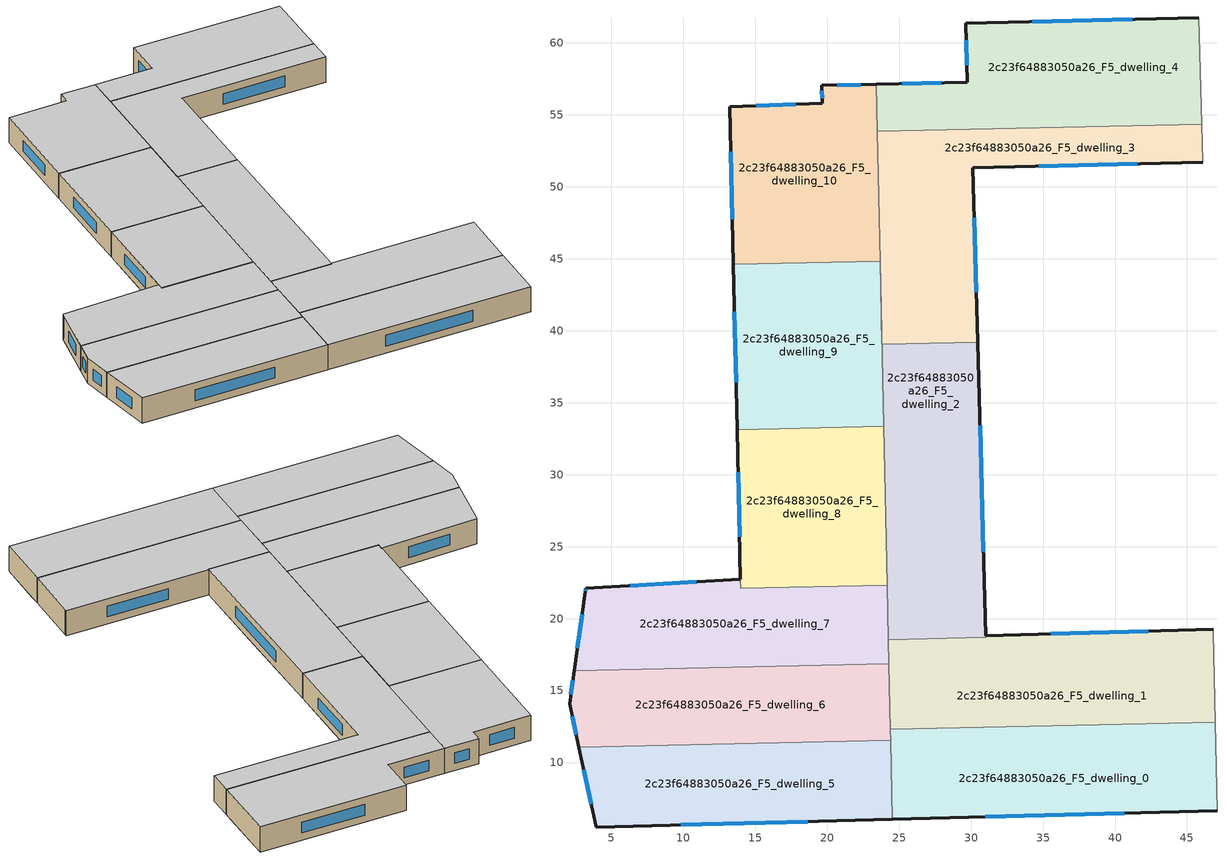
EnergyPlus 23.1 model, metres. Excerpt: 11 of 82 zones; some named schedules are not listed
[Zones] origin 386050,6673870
2c23f64883050a26_F5_dwelling_0
 floor to 2c23f64883050a26_F4_dwelling_0 (EU_floor_Construction): 46.97,11.78 47.08,6.64 24.53,6.05 24.42,11.28 z15
 floor to 2c23f64883050a26_F4_dwelling_1 (EU_floor_Construction): 46.95,12.82 46.97,11.78 24.42,11.28 24.4,12.32 z15
 wall outside (EU_wall_Construction): 24.53,6.05 47.08,6.64 z15:18
 wall to 2c23f64883050a26_F5_dwelling_1 (EU_wall_Construction): 46.95,12.82 24.4,12.32 z15:18
 wall adiabatic (EU_wall_Construction): 47.08,6.64 46.95,12.82 z15:18
 wall to 2c23f64883050a26_F5_dwelling_5 (EU_wall_Construction): 24.41,11.55 24.53,6.05 z15:18
 wall to 2c23f64883050a26_F5_dwelling_6 (EU_wall_Construction): 24.4,12.32 24.41,11.55 z15:18
 window (EU_Window_Construction): 30.98,6.22 40.64,6.47 z15.86:17.14
 ceiling to 2c23f64883050a26_F6_dwelling_0 (EU_floor_Construction): 47.08,6.64 46.95,12.82 24.4,12.32 24.53,6.05 z18
2c23f64883050a26_F5_dwelling_1
 floor to 2c23f64883050a26_F4_dwelling_1 (EU_floor_Construction): 46.86,16.96 46.95,12.82 24.4,12.32 24.3,16.46 z15
 floor to 2c23f64883050a26_F4_dwelling_2 (EU_floor_Construction): 46.81,19.25 46.86,16.96 24.3,16.46 24.26,18.54 31.02,18.69 31.02,18.81 z15
 wall outside (EU_wall_Construction): 46.81,19.25 31.02,18.81 z15:18
 wall to 2c23f64883050a26_F5_dwelling_2 (EU_wall_Construction): 31.02,18.81 31.02,18.69 24.26,18.54 z15:18
 wall adiabatic (EU_wall_Construction): 46.95,12.82 46.81,19.04 46.81,19.25 z15:18
 wall to 2c23f64883050a26_F5_dwelling_6 (EU_wall_Construction): 24.3,16.87 24.4,12.32 z15:18
 wall to 2c23f64883050a26_F5_dwelling_7 (EU_wall_Construction): 24.26,18.54 24.3,16.87 z15:18
 window (EU_Window_Construction): 42.3,19.12 35.53,18.93 z15.86:17.14
 ceiling to 2c23f64883050a26_F6_dwelling_1 (EU_floor_Construction): 46.95,12.82 46.81,19.04 46.81,19.25 31.02,18.81 31.02,18.69 24.26,18.54 24.4,12.32 z18
2c23f64883050a26_F5_dwelling_10
 floor to 2c23f64883050a26_F4_dwelling_11 (EU_floor_Construction): 23.41,57.12 23.68,44.83 13.49,44.61 13.24,55.56 19.66,55.79 19.63,57.04 z15
 wall outside (EU_wall_Construction): 23.41,57.12 19.63,57.04 19.66,55.79 13.24,55.56 13.49,44.61 z15:18
 wall to 2c23f64883050a26_F5_dwelling_9 (EU_wall_Construction): 13.49,44.61 23.68,44.83 z15:18
 wall to 2c23f64883050a26_F5_dwelling_3 (EU_wall_Construction): 23.68,44.83 23.48,53.85 z15:18
 wall to 2c23f64883050a26_F5_dwelling_4 (EU_wall_Construction): 23.48,53.85 23.41,57.12 z15:18
 window (EU_Window_Construction): 22.33,57.1 20.71,57.06 / 13.31,52.43 13.42,47.74 / 17.83,55.72 15.07,55.63 / 19.64,56.68 19.65,56.14 z15.86:17.14
 ceiling to 2c23f64883050a26_F6_dwelling_10 (EU_floor_Construction): 23.68,44.83 23.41,57.12 19.63,57.04 19.66,55.79 13.24,55.56 13.49,44.61 z18
2c23f64883050a26_F5_dwelling_2
 floor to 2c23f64883050a26_F4_dwelling_2 (EU_floor_Construction): 30.75,28.71 31.02,18.81 31.02,18.69 24.26,18.54 24.04,28.57 z15
 floor to 2c23f64883050a26_F4_dwelling_3 (EU_floor_Construction): 30.46,39.21 30.75,28.71 24.04,28.57 23.72,43.05 23.81,39.06 z15
 wall outside (EU_wall_Construction): 31.02,18.81 30.46,39.21 z15:18
 wall to 2c23f64883050a26_F5_dwelling_3 (EU_wall_Construction): 30.46,39.21 23.81,39.06 23.68,44.83 z15:18
 wall to 2c23f64883050a26_F5_dwelling_9 (EU_wall_Construction): 23.68,44.83 23.93,33.36 z15:18
 wall to 2c23f64883050a26_F5_dwelling_7 (EU_wall_Construction): 24.17,22.33 24.26,18.54 z15:18
 wall to 2c23f64883050a26_F5_dwelling_8 (EU_wall_Construction): 23.93,33.36 24.17,22.33 z15:18
 window (EU_Window_Construction): 30.86,24.64 30.62,33.38 z15.86:17.14
 ceiling to 2c23f64883050a26_F6_dwelling_2 (EU_floor_Construction): 31.02,18.69 31.02,18.81 30.46,39.21 23.81,39.06 23.68,44.83 24.26,18.54 z18
2c23f64883050a26_F5_dwelling_3
 floor to 2c23f64883050a26_F4_dwelling_3 (EU_floor_Construction): 30.27,46.25 30.46,39.21 23.81,39.06 23.65,46.11 z15
 floor to 2c23f64883050a26_F4_dwelling_4 (EU_floor_Construction): 46.02,54.34 46.09,51.7 30.13,51.31 30.27,46.25 23.65,46.11 23.48,53.85 z15
 wall outside (EU_wall_Construction): 30.46,39.21 30.13,51.31 46.09,51.7 z15:18
 wall to 2c23f64883050a26_F5_dwelling_4 (EU_wall_Construction): 46.02,54.34 23.48,53.84 z15:18
 wall adiabatic (EU_wall_Construction): 46.09,51.7 46.02,54.34 z15:18
 window (EU_Window_Construction): 34.69,51.42 41.53,51.59 / 30.37,42.67 30.23,47.85 z15.86:17.14
 ceiling to 2c23f64883050a26_F6_dwelling_3 (EU_floor_Construction): 46.09,51.7 46.02,54.34 23.48,53.84 23.81,39.06 30.46,39.21 30.13,51.31 z18
2c23f64883050a26_F5_dwelling_4
 floor to 2c23f64883050a26_F4_dwelling_4 (EU_floor_Construction): 45.99,55.38 46.02,54.34 23.48,53.85 23.46,54.88 z15
 floor to 2c23f64883050a26_F4_dwelling_5 (EU_floor_Construction): 45.82,61.73 45.99,55.38 23.46,54.88 23.41,57.12 29.73,57.26 29.63,61.36 z15
 wall outside (EU_wall_Construction): 45.82,61.73 29.63,61.36 29.73,57.26 23.41,57.12 z15:18
 wall adiabatic (EU_wall_Construction): 46.02,54.34 45.82,61.73 z15:18
 window (EU_Window_Construction): 41.2,61.62 34.26,61.47 / 27.92,57.22 25.21,57.16 / 29.66,60.19 29.7,58.43 z15.86:17.14
 ceiling to 2c23f64883050a26_F6_dwelling_4 (EU_floor_Construction): 46.02,54.34 45.82,61.73 29.63,61.36 29.73,57.26 23.41,57.12 23.48,53.84 z18
2c23f64883050a26_F5_dwelling_5
 floor to 2c23f64883050a26_F4_dwelling_6 (EU_floor_Construction): 24.41,11.55 24.53,6.05 3.97,5.52 2.76,11.07 z15
 wall outside (EU_wall_Construction): 2.76,11.07 3.97,5.52 24.53,6.05 z15:18
 wall to 2c23f64883050a26_F5_dwelling_6 (EU_wall_Construction): 24.41,11.55 2.76,11.07 z15:18
 window (EU_Window_Construction): 9.85,5.67 18.66,5.9 / 3.11,9.48 3.63,7.1 z15.86:17.14
 ceiling to 2c23f64883050a26_F6_dwelling_5 (EU_floor_Construction): 24.53,6.05 24.41,11.55 2.76,11.07 3.97,5.52 z18
2c23f64883050a26_F5_dwelling_6
 floor to 2c23f64883050a26_F4_dwelling_7 (EU_floor_Construction): 24.29,16.87 24.41,11.65 2.74,11.17 2.11,14.09 2.43,16.38 z15
 floor to 2c23f64883050a26_F4_dwelling_6 (EU_floor_Construction): 24.41,11.65 24.41,11.55 2.76,11.07 2.74,11.17 z15
 wall outside (EU_wall_Construction): 2.43,16.38 2.11,14.09 2.76,11.07 z15:18
 wall to 2c23f64883050a26_F5_dwelling_7 (EU_wall_Construction): 24.29,16.87 2.43,16.38 z15:18
 window (EU_Window_Construction): 2.29,13.23 2.58,11.94 / 2.34,15.73 2.2,14.75 z15.86:17.14
 ceiling to 2c23f64883050a26_F6_dwelling_6 (EU_floor_Construction): 24.41,11.55 24.29,16.87 2.43,16.38 2.11,14.09 2.76,11.07 z18
2c23f64883050a26_F5_dwelling_7
 floor to 2c23f64883050a26_F4_dwelling_8 (EU_floor_Construction): 24.17,22.33 24.29,17.02 2.45,16.54 3.21,21.87 3.25,22.12 13.98,22.72 14,22.1 z15
 floor to 2c23f64883050a26_F4_dwelling_7 (EU_floor_Construction): 24.29,17.02 24.29,16.87 2.43,16.38 2.45,16.54 z15
 wall outside (EU_wall_Construction): 13.98,22.72 3.25,22.12 3.21,21.87 2.43,16.38 z15:18
 wall to 2c23f64883050a26_F5_dwelling_8 (EU_wall_Construction): 24.17,22.33 14,22.1 13.98,22.72 z15:18
 window (EU_Window_Construction): 2.99,20.3 2.66,17.95 / 3.24,22.04 3.22,21.94 / 10.92,22.55 6.31,22.29 z15.86:17.14
 ceiling to 2c23f64883050a26_F6_dwelling_7 (EU_floor_Construction): 24.29,16.87 24.17,22.33 14,22.1 13.98,22.72 3.25,22.12 3.21,21.87 2.43,16.38 z18
2c23f64883050a26_F5_dwelling_8
 floor to 2c23f64883050a26_F4_dwelling_9 (EU_floor_Construction): 23.93,33.36 24.17,22.33 14,22.1 13.75,33.13 z15
 wall outside (EU_wall_Construction): 13.75,33.13 13.98,22.72 z15:18
 wall to 2c23f64883050a26_F5_dwelling_9 (EU_wall_Construction): 23.93,33.36 13.75,33.13 z15:18
 window (EU_Window_Construction): 13.81,30.16 13.91,25.69 z15.86:17.14
 ceiling to 2c23f64883050a26_F6_dwelling_8 (EU_floor_Construction): 24.17,22.33 23.93,33.36 13.75,33.13 14,22.1 z18
2c23f64883050a26_F5_dwelling_9
 floor to 2c23f64883050a26_F4_dwelling_10 (EU_floor_Construction): 23.68,44.83 23.93,33.36 13.75,33.13 13.49,44.61 z15
 wall outside (EU_wall_Construction): 13.49,44.61 13.75,33.13 z15:18
 window (EU_Window_Construction): 13.56,41.33 13.67,36.41 z15.86:17.14
 ceiling to 2c23f64883050a26_F6_dwelling_9 (EU_floor_Construction): 23.93,33.36 23.68,44.83 13.49,44.61 13.75,33.13 z18
[Building]
EU S2 Campaign: North Axis=0; Terrain=City; Solar Distribution=FullExterior
[Site:Location]
Helsinki-Vantaa.AP: Latitude=60.317; Longitude=24.963; Time Zone=2; Elevation=54.6
[SizingPeriod:WeatherFileDays]
AnnualSizingPeriod: Begin Month=1; Begin Day of Month=1; End Month=12; End Day of Month=31; Day of Week for Start Day=Monday; Use Weather File Daylight Saving Period=No; Use Weather File Rain and Snow Indicators=No
[MATERIAL]
EU_InternalMass_Material: Roughness=MediumRough; Thickness=0.1; Conductivity=1; Density=1800; Specific Heat=900; Thermal Absorptance=0.9; Solar Absorptance=0.7; Visible Absorptance=0.7
[MATERIAL:NOMASS] Roughness=MediumRough; Thermal Absorptance=0.9; Solar Absorptance=0.7; Visible Absorptance=0.7
Name | Thermal Resistance
EU_wall_NoMass | 1.10183
EU_floor_NoMass | 1.70606
[WINDOWMATERIAL:SIMPLEGLAZINGSYSTEM]
EU_Window_SimpleGlazing: UFactor=3.11035; Solar Heat Gain Coefficient=0.8; Visible Transmittance=0.8
[CONSTRUCTION]
EU_wall_Construction: EU_wall_NoMass
EU_floor_Construction: EU_floor_NoMass
EU_Window_Construction: EU_Window_SimpleGlazing
EU_InternalMass_Construction: EU_InternalMass_Material
[ZONE] Type=1; Multiplier=1; Ceiling Height=autocalculate; Floor Area=autocalculate; Part of Total Floor Area=Yes
Name | Volume
2c23f64883050a26_F5_dwelling_0 | 421.16
2c23f64883050a26_F5_dwelling_1 | 428.939
2c23f64883050a26_F5_dwelling_10 | 350.993
2c23f64883050a26_F5_dwelling_2 | 413.364
2c23f64883050a26_F5_dwelling_3 | 421.13
2c23f64883050a26_F5_dwelling_4 | 421.185
2c23f64883050a26_F5_dwelling_5 | 350.969
2c23f64883050a26_F5_dwelling_6 | 350.963
2c23f64883050a26_F5_dwelling_7 | 364.918
2c23f64883050a26_F5_dwelling_8 | 336.961
2c23f64883050a26_F5_dwelling_9 | 350.938
[INTERNALMASS] Construction=EU_InternalMass_Construction
Name | Zone or ZoneList | Surface Area
2c23f64883050a26_F5_dwelling_0_EU_InternalMass | 2c23f64883050a26_F5_dwelling_0 | 140.387
2c23f64883050a26_F5_dwelling_1_EU_InternalMass | 2c23f64883050a26_F5_dwelling_1 | 142.98
2c23f64883050a26_F5_dwelling_2_EU_InternalMass | 2c23f64883050a26_F5_dwelling_2 | 137.79
2c23f64883050a26_F5_dwelling_3_EU_InternalMass | 2c23f64883050a26_F5_dwelling_3 | 140.377
2c23f64883050a26_F5_dwelling_4_EU_InternalMass | 2c23f64883050a26_F5_dwelling_4 | 140.395
2c23f64883050a26_F5_dwelling_5_EU_InternalMass | 2c23f64883050a26_F5_dwelling_5 | 116.99
2c23f64883050a26_F5_dwelling_6_EU_InternalMass | 2c23f64883050a26_F5_dwelling_6 | 116.987
2c23f64883050a26_F5_dwelling_7_EU_InternalMass | 2c23f64883050a26_F5_dwelling_7 | 121.638
2c23f64883050a26_F5_dwelling_8_EU_InternalMass | 2c23f64883050a26_F5_dwelling_8 | 112.348
2c23f64883050a26_F5_dwelling_9_EU_InternalMass | 2c23f64883050a26_F5_dwelling_9 | 116.98
2c23f64883050a26_F5_dwelling_10_EU_InternalMass | 2c23f64883050a26_F5_dwelling_10 | 116.997
[OTHEREQUIPMENT] Fuel Type=Electricity; Design Level Calculation Method=Watts/Area; Power per Zone Floor Area=1; Fraction Latent=0; Fraction Radiant=0; Fraction Lost=0; Carbon Dioxide Generation Rate=0; EndUse Subcategory=EU_Step8_InternalGains
Name | Zone or ZoneList or Space or SpaceList | Schedule
EU_Step8_InternalGain_2c23f64883050a26_F5_dwelling_0_f000 | 2c23f64883050a26_F5_dwelling_0 | EU_Step8_GainSchedule_2c23f64883050a26_F5_dwelling_0_f000
EU_Step8_InternalGain_2c23f64883050a26_F5_dwelling_1_f000 | 2c23f64883050a26_F5_dwelling_1 | EU_Step8_GainSchedule_2c23f64883050a26_F5_dwelling_1_f000
EU_Step8_InternalGain_2c23f64883050a26_F5_dwelling_2_f000 | 2c23f64883050a26_F5_dwelling_2 | EU_Step8_GainSchedule_2c23f64883050a26_F5_dwelling_2_f000
EU_Step8_InternalGain_2c23f64883050a26_F5_dwelling_3_f000 | 2c23f64883050a26_F5_dwelling_3 | EU_Step8_GainSchedule_2c23f64883050a26_F5_dwelling_3_f000
EU_Step8_InternalGain_2c23f64883050a26_F5_dwelling_4_f000 | 2c23f64883050a26_F5_dwelling_4 | EU_Step8_GainSchedule_2c23f64883050a26_F5_dwelling_4_f000
EU_Step8_InternalGain_2c23f64883050a26_F5_dwelling_5_f000 | 2c23f64883050a26_F5_dwelling_5 | EU_Step8_GainSchedule_2c23f64883050a26_F5_dwelling_5_f000
EU_Step8_InternalGain_2c23f64883050a26_F5_dwelling_6_f000 | 2c23f64883050a26_F5_dwelling_6 | EU_Step8_GainSchedule_2c23f64883050a26_F5_dwelling_6_f000
EU_Step8_InternalGain_2c23f64883050a26_F5_dwelling_7_f000 | 2c23f64883050a26_F5_dwelling_7 | EU_Step8_GainSchedule_2c23f64883050a26_F5_dwelling_7_f000
EU_Step8_InternalGain_2c23f64883050a26_F5_dwelling_8_f000 | 2c23f64883050a26_F5_dwelling_8 | EU_Step8_GainSchedule_2c23f64883050a26_F5_dwelling_8_f000
EU_Step8_InternalGain_2c23f64883050a26_F5_dwelling_9_f000 | 2c23f64883050a26_F5_dwelling_9 | EU_Step8_GainSchedule_2c23f64883050a26_F5_dwelling_9_f000
EU_Step8_InternalGain_2c23f64883050a26_F5_dwelling_10_f000 | 2c23f64883050a26_F5_dwelling_10 | EU_Step8_GainSchedule_2c23f64883050a26_F5_dwelling_10_f000
[ZONEVENTILATION:DESIGNFLOWRATE] Schedule=EU_AlwaysOn; Design Flow Rate Calculation Method=AirChanges/Hour; Air Changes per Hour=0.756316; Ventilation Type=Natural; Fan Pressure Rise=0; Fan Total Efficiency=1; Constant Term Coefficient=1; Temperature Term Coefficient=0; Velocity Term Coefficient=0; Velocity Squared Term Coefficient=0; Minimum Indoor Temperature=-100; Maximum Indoor Temperature=100; Delta Temperature=-100; Minimum Outdoor Temperature=-100; Maximum Outdoor Temperature=100; Maximum Wind Speed=40
Name | Zone or ZoneList or Space or SpaceList
EU_ConstantAir_2c23f64883050a26_F5_dwelling_0 | 2c23f64883050a26_F5_dwelling_0
EU_ConstantAir_2c23f64883050a26_F5_dwelling_1 | 2c23f64883050a26_F5_dwelling_1
EU_ConstantAir_2c23f64883050a26_F5_dwelling_2 | 2c23f64883050a26_F5_dwelling_2
EU_ConstantAir_2c23f64883050a26_F5_dwelling_3 | 2c23f64883050a26_F5_dwelling_3
EU_ConstantAir_2c23f64883050a26_F5_dwelling_4 | 2c23f64883050a26_F5_dwelling_4
EU_ConstantAir_2c23f64883050a26_F5_dwelling_5 | 2c23f64883050a26_F5_dwelling_5
EU_ConstantAir_2c23f64883050a26_F5_dwelling_6 | 2c23f64883050a26_F5_dwelling_6
EU_ConstantAir_2c23f64883050a26_F5_dwelling_7 | 2c23f64883050a26_F5_dwelling_7
EU_ConstantAir_2c23f64883050a26_F5_dwelling_8 | 2c23f64883050a26_F5_dwelling_8
EU_ConstantAir_2c23f64883050a26_F5_dwelling_9 | 2c23f64883050a26_F5_dwelling_9
EU_ConstantAir_2c23f64883050a26_F5_dwelling_10 | 2c23f64883050a26_F5_dwelling_10
[HVACTEMPLATE:ZONE:IDEALLOADSAIRSYSTEM] System Availability Schedule=EU_AlwaysOn; Maximum Heating Supply Air Temperature=50; Minimum Cooling Supply Air Temperature=13; Maximum Heating Supply Air Humidity Ratio=0.0156; Minimum Cooling Supply Air Humidity Ratio=0.0077; Heating Limit=NoLimit; Cooling Limit=NoLimit; Heating Availability Schedule=EU_AlwaysOn; Cooling Availability Schedule=EU_CoolingOff; Dehumidification Control Type=ConstantSensibleHeatRatio; Cooling Sensible Heat Ratio=0.7; Dehumidification Setpoint=60; Humidification Control Type=None; Humidification Setpoint=30; Outdoor Air Method=None; Outdoor Air Flow Rate per Person=0.00944; Outdoor Air Flow Rate per Zone Floor Area=0; Outdoor Air Flow Rate per Zone=0; Demand Controlled Ventilation Type=None; Outdoor Air Economizer Type=NoEconomizer; Heat Recovery Type=None; Sensible Heat Recovery Effectiveness=0.7; Latent Heat Recovery Effectiveness=0.65
Name | Template Thermostat
2c23f64883050a26_F5_dwelling_0 | EU_HeatOnly_2c23f64883050a26_F5_dwelling_0
2c23f64883050a26_F5_dwelling_1 | EU_HeatOnly_2c23f64883050a26_F5_dwelling_1
2c23f64883050a26_F5_dwelling_2 | EU_HeatOnly_2c23f64883050a26_F5_dwelling_2
2c23f64883050a26_F5_dwelling_3 | EU_HeatOnly_2c23f64883050a26_F5_dwelling_3
2c23f64883050a26_F5_dwelling_4 | EU_HeatOnly_2c23f64883050a26_F5_dwelling_4
2c23f64883050a26_F5_dwelling_5 | EU_HeatOnly_2c23f64883050a26_F5_dwelling_5
2c23f64883050a26_F5_dwelling_6 | EU_HeatOnly_2c23f64883050a26_F5_dwelling_6
2c23f64883050a26_F5_dwelling_7 | EU_HeatOnly_2c23f64883050a26_F5_dwelling_7
2c23f64883050a26_F5_dwelling_8 | EU_HeatOnly_2c23f64883050a26_F5_dwelling_8
2c23f64883050a26_F5_dwelling_9 | EU_HeatOnly_2c23f64883050a26_F5_dwelling_9
2c23f64883050a26_F5_dwelling_10 | EU_HeatOnly_2c23f64883050a26_F5_dwelling_10
[SIZING:ZONE] Zone Cooling Design Supply Air Temperature Input Method=SupplyAirTemperature; Zone Cooling Design Supply Air Temperature=13; Zone Heating Design Supply Air Temperature Input Method=SupplyAirTemperature; Zone Heating Design Supply Air Temperature=50; Zone Cooling Design Supply Air Humidity Ratio=0.008; Zone Heating Design Supply Air Humidity Ratio=0.008; Cooling Design Air Flow Method=DesignDay; Cooling Design Air Flow Rate=0; Cooling Minimum Air Flow per Zone Floor Area=0.000762; Cooling Minimum Air Flow=0; Cooling Minimum Air Flow Fraction=0.2; Heating Design Air Flow Method=DesignDay; Heating Design Air Flow Rate=0; Heating Maximum Air Flow per Zone Floor Area=0.002032; Heating Maximum Air Flow=0.141576; Heating Maximum Air Flow Fraction=0.3; Account for Dedicated Outdoor Air System=No; Dedicated Outdoor Air System Control Strategy=NeutralSupplyAir; Dedicated Outdoor Air Low Setpoint Temperature for Design=autosize; Dedicated Outdoor Air High Setpoint Temperature for Design=autosize; Zone Load Sizing Method=Sensible Load Only No Latent Load; Zone Latent Cooling Design Supply Air Humidity Ratio Input Method=HumidityRatioDifference; Zone Cooling Design Supply Air Humidity Ratio Difference=0.005; Zone Latent Heating Design Supply Air Humidity Ratio Input Method=HumidityRatioDifference; Zone Humidification Design Supply Air Humidity Ratio Difference=0.005
2c23f64883050a26_F5_dwelling_0; 2c23f64883050a26_F5_dwelling_1; 2c23f64883050a26_F5_dwelling_2; 2c23f64883050a26_F5_dwelling_3; 2c23f64883050a26_F5_dwelling_4; 2c23f64883050a26_F5_dwelling_5; 2c23f64883050a26_F5_dwelling_6; 2c23f64883050a26_F5_dwelling_7; 2c23f64883050a26_F5_dwelling_8; 2c23f64883050a26_F5_dwelling_9; 2c23f64883050a26_F5_dwelling_10
[SCHEDULE:FILE] Column Number=1; Rows to Skip at Top=0; Number of Hours of Data=8760; Column Separator=Comma; Interpolate to Timestep=No; Minutes per Item=60; Adjust Schedule for Daylight Savings=Yes
Name | File
EU_Step8_GainSchedule_2c23f64883050a26_F5_dwelling_0_f000 | ../../schedules/2c23f64883050a26/2c23f64883050a26_F5_dwelling_0_f000_gain.csv
EU_Step8_GainSchedule_2c23f64883050a26_F5_dwelling_1_f000 | ../../schedules/2c23f64883050a26/2c23f64883050a26_F5_dwelling_1_f000_gain.csv
EU_Step8_GainSchedule_2c23f64883050a26_F5_dwelling_2_f000 | ../../schedules/2c23f64883050a26/2c23f64883050a26_F5_dwelling_2_f000_gain.csv
EU_Step8_GainSchedule_2c23f64883050a26_F5_dwelling_3_f000 | ../../schedules/2c23f64883050a26/2c23f64883050a26_F5_dwelling_3_f000_gain.csv
EU_Step8_GainSchedule_2c23f64883050a26_F5_dwelling_4_f000 | ../../schedules/2c23f64883050a26/2c23f64883050a26_F5_dwelling_4_f000_gain.csv
EU_Step8_GainSchedule_2c23f64883050a26_F5_dwelling_5_f000 | ../../schedules/2c23f64883050a26/2c23f64883050a26_F5_dwelling_5_f000_gain.csv
EU_Step8_GainSchedule_2c23f64883050a26_F5_dwelling_6_f000 | ../../schedules/2c23f64883050a26/2c23f64883050a26_F5_dwelling_6_f000_gain.csv
EU_Step8_GainSchedule_2c23f64883050a26_F5_dwelling_7_f000 | ../../schedules/2c23f64883050a26/2c23f64883050a26_F5_dwelling_7_f000_gain.csv
EU_Step8_GainSchedule_2c23f64883050a26_F5_dwelling_8_f000 | ../../schedules/2c23f64883050a26/2c23f64883050a26_F5_dwelling_8_f000_gain.csv
